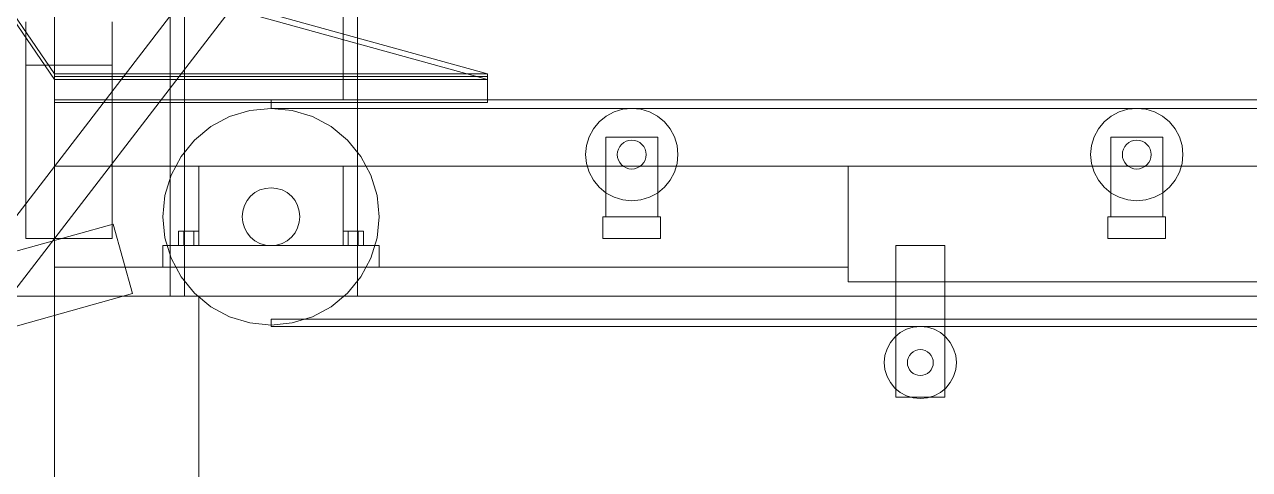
# Model space of a CAD drawing. Header units: millimetres. Extents: x -191664 to 191490, y -197311 to 10263.
# Drawn here: x 37046 to 37895, y 3020 to 3328 of the extents above; entities that cross this region are included whole.
import ezdxf

# ---------------------------------------------------------------- set-up
doc = ezdxf.new("R2010")
doc.units = ezdxf.units.MM
for name, color, linetype, lineweight in [('lateral_C03', 7, 'Continuous', 0), ('lateral_C03-traverse', 7, 'Continuous', 0), ('lateral_secador', 7, 'Continuous', 0)]:
    doc.layers.add(name, color=color, linetype=linetype, lineweight=lineweight)

msp = doc.modelspace()

# ---------------------------------------------------------------- linework, layer by layer
at = {"layer": 'lateral_C03', "color": 139, "true_color": 0x354b57}
for p, q in [((37011.37, 3162.93), (37107.68, 3189.86)), ((37107.68, 3189.86), (37121.14, 3141.71)), ((37024.84, 3114.78), (37121.14, 3141.71))]:
    msp.add_line(p, q, dxfattribs=at)
at = {"layer": 'lateral_C03-traverse', "color": 252, "true_color": 0x85969e}
for p, q in [((37067.12, 3294), (37032.12, 3345)), ((37182.12, 3345), (37367.12, 3294)), ((37032.12, 3341), (37067.12, 3290)), ((37367.12, 3290), (37182.12, 3341)), ((37367.12, 3294), (37067.12, 3294)), ((37067.12, 3290), (37067.12, 3294)), ((37367.12, 3290), (37367.12, 3294)), ((37067.12, 3290), (37367.12, 3290))]:
    msp.add_line(p, q, dxfattribs=at)
at = {"layer": 'lateral_C03-traverse', "color": 250, "true_color": 0x30383b}
for p, q in [((37067.12, 3276), (37067.12, 3294)), ((37067.12, 3294), (37067.12, 3292)), ((37367.12, 3294), (37367.12, 3276)), ((37367.12, 3292), (37367.12, 3294)), ((37367.12, 3292), (37067.12, 3292)), ((37067.12, 3292), (37067.12, 3274)), ((37367.12, 3274), (37367.12, 3292)), ((37367.12, 3276), (37067.12, 3276)), ((37067.12, 3274), (37067.12, 3276)), ((37067.12, 3274), (37367.12, 3274)), ((37367.12, 3274), (37367.12, 3276))]:
    msp.add_line(p, q, dxfattribs=at)
at = {"layer": 'lateral_secador', "color": 253, "true_color": 0xa6b3ba}
for p, q in [((37067.12, 3620), (37067.12, 3140)), ((37147.12, 3140), (37147.12, 3620)), ((37157.12, 3440), (37157.12, 3140)), ((37277.12, 3140), (37277.12, 3440)), ((37047.12, 3330), (37047.12, 3300)), ((37107.12, 3300), (37107.12, 3330)), ((37047.12, 3300), (37107.12, 3300)), ((37047.12, 3300), (37047.12, 3180)), ((37107.12, 3180), (37107.12, 3300)), ((37449.12, 3250), (37485.12, 3250)), ((37449.12, 3250), (37449.12, 3195)), ((37485.12, 3195), (37485.12, 3250)), ((37799.12, 3250), (37835.12, 3250)), ((37799.12, 3250), (37799.12, 3195)), ((37835.12, 3195), (37835.12, 3250)), ((37447.12, 3195), (37487.12, 3195)), ((37447.12, 3195), (37447.12, 3180)), ((37449.12, 3195), (37485.12, 3195)), ((37487.12, 3180), (37487.12, 3195)), ((37797.12, 3195), (37837.12, 3195)), ((37797.12, 3195), (37797.12, 3180)), ((37799.12, 3195), (37835.12, 3195)), ((37837.12, 3180), (37837.12, 3195)), ((37047.12, 3180), (37107.12, 3180)), ((37447.12, 3180), (37487.12, 3180)), ((37797.12, 3180), (37837.12, 3180)), ((37142.12, 3175), (37292.12, 3175)), ((37142.12, 3175), (37142.12, 3160)), ((37292.12, 3160), (37292.12, 3175)), ((37650.12, 3175), (37684.12, 3175)), ((37650.12, 3175), (37650.12, 3070)), ((37684.12, 3070), (37684.12, 3175)), ((37142.12, 3160), (37292.12, 3160)), ((36967.12, 3140), (40467.12, 3140)), ((37067.12, 3140), (37167.12, 3140)), ((37067.12, 3140), (37067.12, 2990)), ((37067.12, 3140), (37147.12, 3140)), ((37157.12, 3140), (37277.12, 3140)), ((37167.12, 2990), (37167.12, 3140)), ((37650.12, 3070), (37684.12, 3070))]:
    msp.add_line(p, q, dxfattribs=at)
at = {"layer": 'lateral_secador', "color": 8, "true_color": 0x667c87}
for p, q in [((37017.12, 3165), (37217.12, 3425)), ((37017.12, 3115), (37217.12, 3375))]:
    msp.add_line(p, q, dxfattribs=at)
at = {"layer": 'lateral_secador', "color": 253, "true_color": 0x97a8b0}
for p, q in [((37267.12, 3341), (37267.12, 3276)), ((37267.12, 3276), (40135, 3276))]:
    msp.add_line(p, q, dxfattribs=at)
at = {"layer": 'lateral_secador', "color": 253, "true_color": 0xa8b4b9}
for p, q in [((37202.48, 3268.56), (37188.41, 3264.29)), ((37217.12, 3270), (37202.48, 3268.56)), ((37231.75, 3268.56), (37217.12, 3270)), ((37245.82, 3264.29), (37231.75, 3268.56)), ((37460.87, 3269.39), (37454.87, 3267.56)), ((37467.12, 3270), (37460.87, 3269.39)), ((37473.36, 3269.39), (37467.12, 3270)), ((37479.36, 3267.56), (37473.36, 3269.39)), ((37810.87, 3269.39), (37804.87, 3267.56)), ((37817.12, 3270), (37810.87, 3269.39)), ((37823.36, 3269.39), (37817.12, 3270)), ((37829.36, 3267.56), (37823.36, 3269.39)), ((37188.41, 3264.29), (37175.45, 3257.36)), ((37258.78, 3257.36), (37245.82, 3264.29)), ((37444.49, 3260.63), (37440.51, 3255.78)), ((37449.34, 3264.61), (37444.49, 3260.63)), ((37454.87, 3267.56), (37449.34, 3264.61)), ((37484.89, 3264.61), (37479.36, 3267.56)), ((37489.74, 3260.63), (37484.89, 3264.61)), ((37493.72, 3255.78), (37489.74, 3260.63)), ((37794.49, 3260.63), (37790.51, 3255.78)), ((37799.34, 3264.61), (37794.49, 3260.63)), ((37804.87, 3267.56), (37799.34, 3264.61)), ((37834.89, 3264.61), (37829.36, 3267.56)), ((37839.74, 3260.63), (37834.89, 3264.61)), ((37843.72, 3255.78), (37839.74, 3260.63)), ((37175.45, 3257.36), (37164.08, 3248.03)), ((37270.15, 3248.03), (37258.78, 3257.36)), ((37440.51, 3255.78), (37437.55, 3250.25)), ((37496.68, 3250.25), (37493.72, 3255.78)), ((37790.51, 3255.78), (37787.55, 3250.25)), ((37846.68, 3250.25), (37843.72, 3255.78)), ((37164.08, 3248.03), (37154.76, 3236.67)), ((37279.48, 3236.67), (37270.15, 3248.03)), ((37435.73, 3244.24), (37435.12, 3238)), ((37437.55, 3250.25), (37435.73, 3244.24)), ((37458.8, 3243.56), (37457.88, 3241.83)), ((37460.04, 3245.07), (37458.8, 3243.56)), ((37461.56, 3246.31), (37460.04, 3245.07)), ((37463.29, 3247.24), (37461.56, 3246.31)), ((37465.16, 3247.81), (37463.29, 3247.24)), ((37467.12, 3248), (37465.16, 3247.81)), ((37469.07, 3247.81), (37467.12, 3248)), ((37470.94, 3247.24), (37469.07, 3247.81)), ((37472.67, 3246.31), (37470.94, 3247.24)), ((37474.19, 3245.07), (37472.67, 3246.31)), ((37475.43, 3243.56), (37474.19, 3245.07)), ((37476.35, 3241.83), (37475.43, 3243.56)), ((37498.5, 3244.24), (37496.68, 3250.25)), ((37499.12, 3238), (37498.5, 3244.24)), ((37785.73, 3244.24), (37785.12, 3238)), ((37787.55, 3250.25), (37785.73, 3244.24)), ((37808.8, 3243.56), (37807.88, 3241.83)), ((37810.04, 3245.07), (37808.8, 3243.56)), ((37811.56, 3246.31), (37810.04, 3245.07)), ((37813.29, 3247.24), (37811.56, 3246.31)), ((37815.16, 3247.81), (37813.29, 3247.24)), ((37817.12, 3248), (37815.16, 3247.81)), ((37819.07, 3247.81), (37817.12, 3248)), ((37820.94, 3247.24), (37819.07, 3247.81)), ((37822.67, 3246.31), (37820.94, 3247.24)), ((37824.19, 3245.07), (37822.67, 3246.31)), ((37825.43, 3243.56), (37824.19, 3245.07)), ((37826.35, 3241.83), (37825.43, 3243.56)), ((37848.5, 3244.24), (37846.68, 3250.25)), ((37849.12, 3238), (37848.5, 3244.24)), ((37154.76, 3236.67), (37147.82, 3223.7)), ((37286.41, 3223.7), (37279.48, 3236.67)), ((37435.12, 3238), (37435.73, 3231.76)), ((37457.31, 3239.95), (37457.12, 3238)), ((37457.12, 3238), (37457.31, 3236.05)), ((37457.88, 3241.83), (37457.31, 3239.95)), ((37457.31, 3236.05), (37457.88, 3234.17)), ((37476.92, 3239.95), (37476.35, 3241.83)), ((37476.35, 3234.17), (37476.92, 3236.05)), ((37477.12, 3238), (37476.92, 3239.95)), ((37476.92, 3236.05), (37477.12, 3238)), ((37498.5, 3231.76), (37499.12, 3238)), ((37785.12, 3238), (37785.73, 3231.76)), ((37807.31, 3239.95), (37807.12, 3238)), ((37807.12, 3238), (37807.31, 3236.05)), ((37807.88, 3241.83), (37807.31, 3239.95)), ((37807.31, 3236.05), (37807.88, 3234.17)), ((37826.92, 3239.95), (37826.35, 3241.83)), ((37826.35, 3234.17), (37826.92, 3236.05)), ((37827.12, 3238), (37826.92, 3239.95)), ((37826.92, 3236.05), (37827.12, 3238)), ((37848.5, 3231.76), (37849.12, 3238)), ((37435.73, 3231.76), (37437.55, 3225.75)), ((37457.88, 3234.17), (37458.8, 3232.44)), ((37458.8, 3232.44), (37460.04, 3230.93)), ((37460.04, 3230.93), (37461.56, 3229.69)), ((37461.56, 3229.69), (37463.29, 3228.76)), ((37463.29, 3228.76), (37465.16, 3228.19)), ((37465.16, 3228.19), (37467.12, 3228)), ((37467.12, 3228), (37469.07, 3228.19)), ((37469.07, 3228.19), (37470.94, 3228.76)), ((37470.94, 3228.76), (37472.67, 3229.69)), ((37472.67, 3229.69), (37474.19, 3230.93)), ((37474.19, 3230.93), (37475.43, 3232.44)), ((37475.43, 3232.44), (37476.35, 3234.17)), ((37496.68, 3225.75), (37498.5, 3231.76)), ((37785.73, 3231.76), (37787.55, 3225.75)), ((37807.88, 3234.17), (37808.8, 3232.44)), ((37808.8, 3232.44), (37810.04, 3230.93)), ((37810.04, 3230.93), (37811.56, 3229.69)), ((37811.56, 3229.69), (37813.29, 3228.76)), ((37813.29, 3228.76), (37815.16, 3228.19)), ((37815.16, 3228.19), (37817.12, 3228)), ((37817.12, 3228), (37819.07, 3228.19)), ((37819.07, 3228.19), (37820.94, 3228.76)), ((37820.94, 3228.76), (37822.67, 3229.69)), ((37822.67, 3229.69), (37824.19, 3230.93)), ((37824.19, 3230.93), (37825.43, 3232.44)), ((37825.43, 3232.44), (37826.35, 3234.17)), ((37846.68, 3225.75), (37848.5, 3231.76)), ((37147.82, 3223.7), (37143.56, 3209.63)), ((37290.67, 3209.63), (37286.41, 3223.7)), ((37437.55, 3225.75), (37440.51, 3220.22)), ((37440.51, 3220.22), (37444.49, 3215.37)), ((37489.74, 3215.37), (37493.72, 3220.22)), ((37493.72, 3220.22), (37496.68, 3225.75)), ((37787.55, 3225.75), (37790.51, 3220.22)), ((37790.51, 3220.22), (37794.49, 3215.37)), ((37839.74, 3215.37), (37843.72, 3220.22)), ((37843.72, 3220.22), (37846.68, 3225.75)), ((37143.56, 3209.63), (37142.12, 3195)), ((37202.97, 3209.14), (37200.49, 3206.11)), ((37206, 3211.63), (37202.97, 3209.14)), ((37209.46, 3213.48), (37206, 3211.63)), ((37213.21, 3214.62), (37209.46, 3213.48)), ((37217.12, 3215), (37213.21, 3214.62)), ((37221.02, 3214.62), (37217.12, 3215)), ((37224.77, 3213.48), (37221.02, 3214.62)), ((37228.23, 3211.63), (37224.77, 3213.48)), ((37231.26, 3209.14), (37228.23, 3211.63)), ((37233.75, 3206.11), (37231.26, 3209.14)), ((37292.12, 3195), (37290.67, 3209.63)), ((37444.49, 3215.37), (37449.34, 3211.39)), ((37449.34, 3211.39), (37454.87, 3208.44)), ((37479.36, 3208.44), (37484.89, 3211.39)), ((37484.89, 3211.39), (37489.74, 3215.37)), ((37794.49, 3215.37), (37799.34, 3211.39)), ((37799.34, 3211.39), (37804.87, 3208.44)), ((37829.36, 3208.44), (37834.89, 3211.39)), ((37834.89, 3211.39), (37839.74, 3215.37)), ((37198.64, 3202.65), (37197.5, 3198.9)), ((37200.49, 3206.11), (37198.64, 3202.65)), ((37235.59, 3202.65), (37233.75, 3206.11)), ((37236.73, 3198.9), (37235.59, 3202.65)), ((37454.87, 3208.44), (37460.87, 3206.61)), ((37460.87, 3206.61), (37467.12, 3206)), ((37467.12, 3206), (37473.36, 3206.61)), ((37473.36, 3206.61), (37479.36, 3208.44)), ((37804.87, 3208.44), (37810.87, 3206.61)), ((37810.87, 3206.61), (37817.12, 3206)), ((37817.12, 3206), (37823.36, 3206.61)), ((37823.36, 3206.61), (37829.36, 3208.44)), ((37142.12, 3195), (37143.56, 3180.37)), ((37197.5, 3198.9), (37197.12, 3195)), ((37197.12, 3195), (37197.5, 3191.1)), ((37237.12, 3195), (37236.73, 3198.9)), ((37236.73, 3191.1), (37237.12, 3195)), ((37290.67, 3180.37), (37292.12, 3195)), ((37197.5, 3191.1), (37198.64, 3187.35)), ((37198.64, 3187.35), (37200.49, 3183.89)), ((37200.49, 3183.89), (37202.97, 3180.86)), ((37231.26, 3180.86), (37233.75, 3183.89)), ((37233.75, 3183.89), (37235.59, 3187.35)), ((37235.59, 3187.35), (37236.73, 3191.1)), ((37143.56, 3180.37), (37147.82, 3166.3)), ((37202.97, 3180.86), (37206, 3178.37)), ((37206, 3178.37), (37209.46, 3176.52)), ((37209.46, 3176.52), (37213.21, 3175.38)), ((37213.21, 3175.38), (37217.12, 3175)), ((37217.12, 3175), (37221.02, 3175.38)), ((37221.02, 3175.38), (37224.77, 3176.52)), ((37224.77, 3176.52), (37228.23, 3178.37)), ((37228.23, 3178.37), (37231.26, 3180.86)), ((37286.41, 3166.3), (37290.67, 3180.37)), ((37147.82, 3166.3), (37154.76, 3153.33)), ((37279.48, 3153.33), (37286.41, 3166.3)), ((37154.76, 3153.33), (37164.08, 3141.97)), ((37270.15, 3141.97), (37279.48, 3153.33)), ((37164.08, 3141.97), (37175.45, 3132.64)), ((37258.78, 3132.64), (37270.15, 3141.97)), ((37175.45, 3132.64), (37188.41, 3125.71)), ((37245.82, 3125.71), (37258.78, 3132.64)), ((37188.41, 3125.71), (37202.48, 3121.44)), ((37231.75, 3121.44), (37245.82, 3125.71)), ((37202.48, 3121.44), (37217.12, 3120)), ((37217.12, 3120), (37231.75, 3121.44)), ((37657.55, 3117.1), (37653.23, 3114.79)), ((37662.24, 3118.52), (37657.55, 3117.1)), ((37667.12, 3119), (37662.24, 3118.52)), ((37671.99, 3118.52), (37667.12, 3119)), ((37676.68, 3117.1), (37671.99, 3118.52)), ((37681.01, 3114.79), (37676.68, 3117.1)), ((37646.33, 3107.89), (37644.02, 3103.57)), ((37649.44, 3111.68), (37646.33, 3107.89)), ((37653.23, 3114.79), (37649.44, 3111.68)), ((37684.79, 3111.68), (37681.01, 3114.79)), ((37687.9, 3107.89), (37684.79, 3111.68)), ((37690.21, 3103.57), (37687.9, 3107.89)), ((37642.6, 3098.88), (37642.12, 3094)), ((37644.02, 3103.57), (37642.6, 3098.88)), ((37659.63, 3099), (37658.8, 3097.44)), ((37660.75, 3100.36), (37659.63, 3099)), ((37662.12, 3101.48), (37660.75, 3100.36)), ((37663.67, 3102.31), (37662.12, 3101.48)), ((37665.36, 3102.83), (37663.67, 3102.31)), ((37667.12, 3103), (37665.36, 3102.83)), ((37668.87, 3102.83), (37667.12, 3103)), ((37670.56, 3102.31), (37668.87, 3102.83)), ((37672.12, 3101.48), (37670.56, 3102.31)), ((37673.48, 3100.36), (37672.12, 3101.48)), ((37674.6, 3099), (37673.48, 3100.36)), ((37675.43, 3097.44), (37674.6, 3099)), ((37691.64, 3098.88), (37690.21, 3103.57)), ((37692.12, 3094), (37691.64, 3098.88)), ((37642.12, 3094), (37642.6, 3089.12)), ((37658.29, 3095.76), (37658.12, 3094)), ((37658.12, 3094), (37658.29, 3092.24)), ((37658.8, 3097.44), (37658.29, 3095.76)), ((37658.29, 3092.24), (37658.8, 3090.56)), ((37658.8, 3090.56), (37659.63, 3089)), ((37674.6, 3089), (37675.43, 3090.56)), ((37675.94, 3095.76), (37675.43, 3097.44)), ((37675.43, 3090.56), (37675.94, 3092.24)), ((37676.12, 3094), (37675.94, 3095.76)), ((37675.94, 3092.24), (37676.12, 3094)), ((37691.64, 3089.12), (37692.12, 3094)), ((37642.6, 3089.12), (37644.02, 3084.43)), ((37644.02, 3084.43), (37646.33, 3080.11)), ((37659.63, 3089), (37660.75, 3087.64)), ((37660.75, 3087.64), (37662.12, 3086.52)), ((37662.12, 3086.52), (37663.67, 3085.69)), ((37663.67, 3085.69), (37665.36, 3085.17)), ((37665.36, 3085.17), (37667.12, 3085)), ((37667.12, 3085), (37668.87, 3085.17)), ((37668.87, 3085.17), (37670.56, 3085.69)), ((37670.56, 3085.69), (37672.12, 3086.52)), ((37672.12, 3086.52), (37673.48, 3087.64)), ((37673.48, 3087.64), (37674.6, 3089)), ((37687.9, 3080.11), (37690.21, 3084.43)), ((37690.21, 3084.43), (37691.64, 3089.12)), ((37646.33, 3080.11), (37649.44, 3076.32)), ((37649.44, 3076.32), (37653.23, 3073.21)), ((37653.23, 3073.21), (37657.55, 3070.9)), ((37676.68, 3070.9), (37681.01, 3073.21)), ((37681.01, 3073.21), (37684.79, 3076.32)), ((37684.79, 3076.32), (37687.9, 3080.11)), ((37657.55, 3070.9), (37662.24, 3069.48)), ((37662.24, 3069.48), (37667.12, 3069)), ((37667.12, 3069), (37671.99, 3069.48)), ((37671.99, 3069.48), (37676.68, 3070.9))]:
    msp.add_line(p, q, dxfattribs=at)
at = {"layer": 'lateral_secador', "color": 139, "true_color": 0x345148}
for p, q in [((37217.12, 3276), (40185, 3276)), ((37217.12, 3276), (37217.12, 3270)), ((37217.12, 3270), (40185, 3270))]:
    msp.add_line(p, q, dxfattribs=at)
at = {"layer": 'lateral_secador', "color": 157, "true_color": 0x435b68}
for p, q in [((37067.12, 3230), (37617.12, 3230)), ((37067.12, 3230), (37067.12, 3160)), ((37617.12, 3160), (37617.12, 3230)), ((37617.12, 3230), (40285, 3230)), ((37617.12, 3230), (37617.12, 3150)), ((37067.12, 3160), (37617.12, 3160)), ((37617.12, 3150), (40285, 3150))]:
    msp.add_line(p, q, dxfattribs=at)
at = {"layer": 'lateral_secador', "color": 137, "true_color": 0x48778a}
for p, q in [((37167.12, 3230), (37267.12, 3230)), ((37167.12, 3230), (37167.12, 3175)), ((37267.12, 3175), (37267.12, 3230)), ((37167.12, 3175), (37267.12, 3175))]:
    msp.add_line(p, q, dxfattribs=at)
at = {"layer": 'lateral_secador', "color": 9, "true_color": 0xb9c3c7}
for p, q in [((37156.62, 3185), (37153.12, 3185)), ((37153.12, 3175), (37153.12, 3185)), ((37163.62, 3185), (37156.62, 3185)), ((37156.62, 3175), (37156.62, 3185)), ((37167.12, 3185), (37163.62, 3185)), ((37163.62, 3175), (37163.62, 3185)), ((37167.12, 3185), (37167.12, 3175)), ((37270.62, 3185), (37267.12, 3185)), ((37267.12, 3175), (37267.12, 3185)), ((37277.62, 3185), (37270.62, 3185)), ((37270.62, 3175), (37270.62, 3185)), ((37281.12, 3185), (37277.62, 3185)), ((37277.62, 3175), (37277.62, 3185)), ((37281.12, 3185), (37281.12, 3175)), ((37156.62, 3175), (37153.12, 3175)), ((37163.62, 3175), (37156.62, 3175)), ((37163.62, 3175), (37167.12, 3175)), ((37270.62, 3175), (37267.12, 3175)), ((37277.62, 3175), (37270.62, 3175)), ((37277.62, 3175), (37281.12, 3175))]:
    msp.add_line(p, q, dxfattribs=at)
at = {"layer": 'lateral_secador', "color": 139, "true_color": 0x3a4e48}
for p, q in [((37217.12, 3124), (40185, 3124)), ((37217.12, 3124), (37217.12, 3119)), ((37217.12, 3119), (40185, 3119))]:
    msp.add_line(p, q, dxfattribs=at)

doc.saveas('drawing.dxf')
